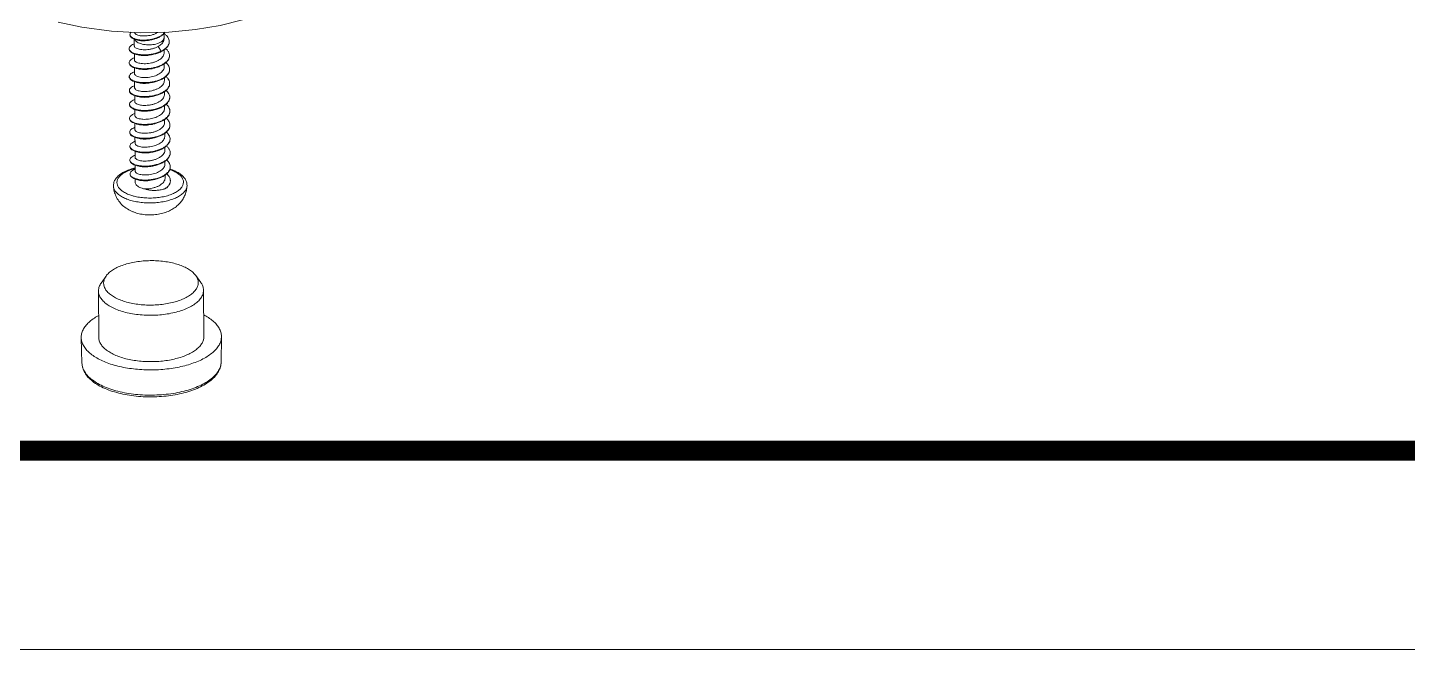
# Model space of a CAD drawing. Header units: millimetres. Extents: x 2741 to 3169, y 1046 to 1343.
# Drawn here: x 2981.5 to 3032.6, y 1045.6 to 1068.6 of the extents above; entities that cross this region are included whole.
import ezdxf

# ---------------------------------------------------------------- set-up
doc = ezdxf.new("R2010")
doc.units = ezdxf.units.MM
doc.layers.add('from', color=7, linetype='Continuous', lineweight=13)

# ---------------------------------------------------------------- blocks, each defined once
blk = doc.blocks.new('*u57')
at = {"color": 7, "linetype": 'Continuous'}
for p, q in [((-2.49, 19.885), (-2.493, 20.279)), ((-1.133, 19.853), (-0.953, 19.589)), ((-0.793, 20.293), (-0.794, 20.357)), ((-2.484, 19.091), (-2.487, 19.438)), ((-0.953, 19.589), (-0.952, 19.562)), ((-0.787, 19.5), (-0.788, 19.658)), ((-2.479, 18.296), (-2.481, 18.644)), ((-0.782, 18.706), (-0.783, 18.867)), ((-2.473, 17.502), (-2.475, 17.848)), ((-0.776, 17.911), (-0.777, 18.074)), ((-2.467, 16.708), (-2.47, 17.053)), ((-0.77, 17.117), (-0.771, 17.278)), ((-2.461, 15.913), (-2.464, 16.261)), ((-1.351, 16.264), (-1.347, 16.265)), ((-0.764, 16.323), (-0.765, 16.481)), ((-2.456, 15.119), (-2.458, 15.466)), ((-0.759, 15.528), (-0.76, 15.689)), ((-2.45, 14.324), (-2.452, 14.671)), ((-0.753, 14.734), (-0.754, 14.896)), ((-2.444, 13.53), (-2.447, 13.876)), ((-0.747, 13.94), (-0.748, 14.1)), ((-2.438, 12.736), (-2.441, 13.083)), ((-0.741, 13.145), (-0.743, 13.305)), ((-2.434, 12.091), (-2.435, 12.287)), ((-0.736, 12.351), (-0.737, 12.513)), ((-2.218, 10.308), (-2.138, 10.291)), ((-1.879, 10.253), (-1.863, 10.251)), ((-4.104, 6.747), (-4.385, 6.348)), ((1.013, 6.784), (1.3, 6.389)), ((-4.539, 5.897), (-4.52, 3.249)), ((1.461, 5.94), (1.48, 3.292)), ((-5.52, 3.224), (-5.48, 1.771)), ((2.48, 3.282), (2.462, 1.829))]:
    blk.add_line(p, q, dxfattribs=at)
blk.add_lwpolyline([(-6.834, 21.248), (-5.482, 20.961), (-3.786, 20.729), (-2.134, 20.642), (-0.527, 20.679), (0.995, 20.825), (2.404, 21.062), (3.683, 21.371), (4.825, 21.736), (5.84, 22.143), (6.742, 22.587), (7.554, 23.072), (8.285, 23.602), (8.879, 24.111), (9.167, 24.379)], dxfattribs=at)
for centre, radius, start, end in [((-3.318, 20.338), 2.525, 0.41658, 5.57689), ((-2.035, 21.646), 1.422, 257.30121, 260.32571), ((-2.009, 21.788), 1.566, 260.28285, 260.72161), ((-1.939, 22.298), 2.076, 282.23852, 283.88574), ((-0.888, 20.138), 0.393, 356.51743, 0.35508), ((-1.905, 21.741), 2.36, 280.53075, 283.00207), ((-1.896, 21.701), 2.318, 283.00898, 283.16526), ((-1.641, 20.98), 1.552, 295.95669, 296.32585), ((-1.627, 20.926), 1.521, 296.3252, 296.82305), ((-0.875, 19.346), 0.389, 352.78413, 0.48334), ((-1.981, 20.264), 1.675, 257.95208, 261.98772), ((-1.897, 20.94), 2.353, 280.50647, 282.98956), ((-0.857, 18.552), 0.377, 356.53333, 0.50395), ((-2.002, 19.34), 1.543, 257.37357, 257.87344), ((-1.975, 19.473), 1.678, 257.92553, 261.94644), ((-1.906, 20.219), 2.427, 280.32174, 280.50079), ((-1.893, 20.152), 2.359, 280.48998, 282.96632), ((-0.861, 17.758), 0.386, 356.47189, 0.33955), ((-1.969, 18.68), 1.68, 258.01874, 261.91862), ((-1.89, 19.37), 2.372, 280.55192, 282.94477), ((-0.865, 16.964), 0.396, 356.53731, 0.34703), ((-1.882, 18.564), 2.36, 280.5318, 283.00283), ((-0.853, 16.169), 0.389, 352.56812, 0.47876), ((-1.958, 17.086), 1.675, 257.95414, 261.98889), ((-1.874, 17.762), 2.353, 280.50747, 282.99043), ((-0.835, 15.374), 0.377, 356.53725, 0.50846), ((-1.98, 16.159), 1.539, 257.29467, 257.87353), ((-1.952, 16.295), 1.678, 257.92585, 261.94867), ((-1.87, 16.973), 2.358, 280.4904, 282.96745), ((-0.838, 14.581), 0.387, 356.47089, 0.33701), ((-1.945, 15.509), 1.687, 258.02221, 261.90688), ((-1.866, 16.19), 2.37, 280.54938, 282.94473), ((-0.842, 13.786), 0.395, 356.58399, 0.40682), ((-2.602, 13.375), 0.141, 179.85024, 190.12589), ((-1.941, 14.703), 1.675, 257.96576, 261.9107), ((-1.857, 15.38), 2.354, 280.51576, 282.99638), ((-1.843, 15.319), 2.291, 283.00321, 284.01586), ((-0.817, 12.991), 0.377, 356.53094, 0.50045), ((-3.227, 11.899), 0.455, 183.19353, 188.08608), ((-1.958, 13.796), 1.56, 257.7419, 257.87454), ((-1.934, 13.915), 1.681, 257.9252, 261.93632), ((-1.853, 14.592), 2.36, 280.50523, 282.96311), ((-1.177, 12.427), 0.817, 314.00838, 314.62455), ((-0.827, 12.198), 0.393, 356.4973, 0.32224), ((-1.79, 14.115), 2.894, 253.1794, 256.94051), ((-1.64, 13.151), 1.451, 256.91032, 259.47849), ((-1.675, 12.65), 2.404, 249.80942, 256.9601)]:
    blk.add_arc(centre, radius, start, end, dxfattribs=at)
for points, start_tangent, end_tangent in [([(-2.667, 20.673), (-2.707, 20.628), (-2.737, 20.551), (-2.738, 20.535)], (-0.737039, -0.675851), (0.01719, -0.999852)), ([(-2.738, 20.535), (-2.723, 20.473)], (0.01719, -0.999852), (0.415552, -0.909569)), ([(-2.738, 20.508), (-2.723, 20.447), (-2.667, 20.374), (-2.569, 20.309), (-2.436, 20.256), (-2.353, 20.234)], (0.01719, -0.999852), (0.974295, -0.225274)), ([(-2.012, 20.459), (-2.156, 20.474), (-2.282, 20.504), (-2.378, 20.545), (-2.442, 20.594), (-2.472, 20.649), (-2.474, 20.659)], (-0.99865, 0.051946), (-0.071198, 0.997462)), ([(-1.15, 20.662), (-1.201, 20.631), (-1.346, 20.564), (-1.507, 20.512), (-1.677, 20.477), (-1.849, 20.459), (-2.012, 20.459)], (-0.842515, -0.538672), (-0.99865, 0.051946)), ([(-1.441, 20.282), (-1.276, 20.331), (-1.099, 20.404), (-0.946, 20.493), (-0.824, 20.594), (-0.759, 20.671)], (0.97075, 0.240091), (0.576089, 0.817387)), ([(-1.434, 20.258), (-1.276, 20.305), (-1.099, 20.378), (-0.946, 20.467), (-0.824, 20.567), (-0.74, 20.673)], (0.969896, 0.243519), (0.520118, 0.854095)), ([(-0.495, 20.14), (-0.499, 20.19), (-0.54, 20.321), (-0.625, 20.446), (-0.751, 20.56), (-0.802, 20.596)], (-0.00625, 0.99998), (-0.835227, 0.549906)), ([(-2.492, 20.002), (-2.586, 19.963), (-2.697, 19.892), (-2.766, 19.814), (-2.789, 19.731), (-2.789, 19.73)], (-0.940478, -0.339856), (0.008192, -0.999966)), ([(-2.789, 19.73), (-2.787, 19.705)], (0.008192, -0.999966), (0.18141, -0.983408)), ([(-2.789, 19.704), (-2.766, 19.622), (-2.697, 19.544), (-2.586, 19.475), (-2.437, 19.419), (-2.342, 19.395)], (0.008192, -0.999966), (0.977065, -0.212942)), ([(-2.787, 19.705), (-2.766, 19.649), (-2.697, 19.571), (-2.586, 19.502), (-2.437, 19.445), (-2.336, 19.42)], (0.18141, -0.983408), (0.977901, -0.209068)), ([(-2.723, 20.473), (-2.667, 20.401), (-2.57, 20.336), (-2.437, 20.283), (-2.347, 20.259)], (0.415552, -0.909569), (0.975371, -0.220569)), ([(-1.133, 19.853), (-1.288, 19.782), (-1.459, 19.728), (-1.638, 19.69), (-1.817, 19.671), (-1.989, 19.67), (-2.144, 19.684), (-2.277, 19.714), (-2.382, 19.756), (-2.453, 19.806), (-2.487, 19.862), (-2.49, 19.885)], (-0.878622, -0.477518), (0.002657, 0.999996)), ([(-0.794, 20.357), (-0.8, 20.305), (-0.843, 20.221), (-0.922, 20.143), (-1.036, 20.075), (-1.177, 20.019), (-1.34, 19.979), (-1.518, 19.956), (-1.701, 19.951), (-1.881, 19.965), (-2.051, 19.997), (-2.201, 20.046), (-2.326, 20.108), (-2.419, 20.182), (-2.475, 20.264), (-2.479, 20.272)], (0.004941, -0.999988), (-0.368094, 0.929789)), ([(-2.353, 20.234), (-2.273, 20.218), (-2.087, 20.197), (-1.886, 20.194), (-1.678, 20.211), (-1.472, 20.249), (-1.434, 20.258)], (0.974295, -0.225274), (0.969896, 0.243519)), ([(-2.265, 20.213), (-2.193, 20.197), (-2.04, 20.181), (-1.869, 20.182), (-1.688, 20.201), (-1.506, 20.239), (-1.495, 20.242)], (0.969576, -0.244791), (0.964833, 0.262864)), ([(-2.262, 20.242), (-2.087, 20.223), (-1.886, 20.221), (-1.678, 20.238), (-1.499, 20.269)], (0.986915, -0.16124), (0.97726, 0.212044)), ([(-0.793, 20.293), (-0.793, 20.28), (-0.81, 20.186), (-0.854, 20.094), (-0.925, 20.007), (-1.019, 19.925), (-1.133, 19.853)], (0.00801, -0.999968), (-0.878622, -0.477518)), ([(-0.953, 19.589), (-0.783, 19.688), (-0.649, 19.802), (-0.554, 19.926), (-0.503, 20.057), (-0.496, 20.114)], (0.896284, 0.443481), (0.0607, 0.998156)), ([(-0.941, 19.568), (-0.783, 19.662), (-0.648, 19.775), (-0.554, 19.899), (-0.503, 20.03), (-0.495, 20.114)], (0.892397, 0.451252), (-0.00625, 0.99998)), ([(-0.486, 19.349), (-0.495, 19.431), (-0.548, 19.562), (-0.644, 19.686), (-0.697, 19.735)], (-0.008113, 0.999967), (-0.76164, 0.648)), ([(-2.486, 19.208), (-2.612, 19.152), (-2.713, 19.079), (-2.77, 18.999), (-2.783, 18.936)], (-0.940733, -0.339149), (-0.002047, -0.999998)), ([(-2.783, 18.936), (-2.782, 18.916), (-2.781, 18.91)], (-0.002047, -0.999998), (0.172233, -0.985056)), ([(-2.783, 18.909), (-2.782, 18.89), (-2.747, 18.808), (-2.668, 18.732), (-2.547, 18.666), (-2.389, 18.613), (-2.336, 18.6)], (-0.002047, -0.999998), (0.977026, -0.213121)), ([(-2.781, 18.91), (-2.747, 18.834), (-2.668, 18.758), (-2.547, 18.692), (-2.389, 18.639), (-2.331, 18.626)], (0.172233, -0.985056), (0.977738, -0.209829)), ([(-2.02, 18.877), (-2.168, 18.895), (-2.292, 18.926), (-2.39, 18.969), (-2.454, 19.019), (-2.483, 19.075), (-2.484, 19.091)], (-0.997819, 0.066006), (0.008196, 0.999966)), ([(-2.342, 19.395), (-2.255, 19.378), (-2.049, 19.357), (-1.826, 19.355), (-1.596, 19.375), (-1.369, 19.416)], (0.977065, -0.212942), (0.97389, 0.227022)), ([(-2.336, 19.42), (-2.255, 19.405), (-2.223, 19.4)], (0.977901, -0.209068), (0.989835, -0.142222)), ([(-2.227, 19.369), (-2.173, 19.357), (-2.023, 19.339)], (0.972663, -0.232222), (0.997819, -0.066006)), ([(-2.223, 19.4), (-2.049, 19.383), (-1.826, 19.381), (-1.596, 19.401), (-1.473, 19.421)], (0.989835, -0.142222), (0.983135, 0.182881)), ([(-2.023, 19.339), (-1.878, 19.336), (-1.724, 19.346), (-1.565, 19.371), (-1.468, 19.392)], (0.997819, -0.066006), (0.969111, 0.246623)), ([(-0.787, 19.5), (-0.797, 19.418), (-0.843, 19.31), (-0.921, 19.21), (-1.034, 19.116), (-1.174, 19.035), (-1.333, 18.969), (-1.502, 18.921), (-1.678, 18.889), (-1.855, 18.875), (-2.02, 18.877)], (0.005994, -0.999982), (-0.997819, 0.066006)), ([(-1.369, 19.416), (-1.15, 19.48), (-0.952, 19.562)], (0.97389, 0.227022), (0.896284, 0.443481)), ([(-1.369, 18.647), (-1.307, 18.663), (-1.093, 18.73), (-0.902, 18.817), (-0.74, 18.921), (-0.614, 19.038), (-0.529, 19.165), (-0.489, 19.297)], (0.974376, 0.224925), (0.125989, 0.992032)), ([(-1.368, 19.443), (-1.15, 19.506), (-0.962, 19.584)], (0.973717, 0.227761), (0.899123, 0.437697)), ([(-1.363, 18.622), (-1.307, 18.636), (-1.093, 18.704), (-0.902, 18.791), (-0.74, 18.894), (-0.614, 19.012), (-0.529, 19.138), (-0.489, 19.271), (-0.486, 19.323)], (0.97387, 0.227107), (-0.008113, 0.999967)), ([(-0.481, 18.555), (-0.498, 18.67), (-0.562, 18.799), (-0.668, 18.92), (-0.691, 18.94)], (-0.008584, 0.999963), (-0.761142, 0.648585)), ([(-2.48, 18.414), (-2.504, 18.405), (-2.635, 18.34), (-2.725, 18.265), (-2.772, 18.184), (-2.777, 18.141)], (-0.940363, -0.340172), (0.006287, -0.99998)), ([(-2.777, 18.141), (-2.772, 18.101)], (0.006287, -0.99998), (0.259193, -0.965826)), ([(-2.777, 18.115), (-2.772, 18.075), (-2.726, 17.994), (-2.636, 17.92), (-2.505, 17.857), (-2.339, 17.808), (-2.33, 17.806)], (0.006287, -0.99998), (0.977083, -0.212858)), ([(-2.478, 18.296), (-2.478, 18.284), (-2.451, 18.229), (-2.389, 18.178), (-2.292, 18.134), (-2.164, 18.101), (-2.014, 18.083)], (-0.008635, -0.999963), (0.997819, -0.066006)), ([(-2.336, 18.6), (-2.2, 18.577), (-1.989, 18.56), (-1.764, 18.564), (-1.533, 18.589), (-1.363, 18.622)], (0.977026, -0.213121), (0.97387, 0.227107)), ([(-2.221, 18.574), (-2.165, 18.563), (-2.018, 18.545)], (0.972635, -0.232337), (0.997819, -0.066006)), ([(-2.215, 18.605), (-2.2, 18.603), (-1.989, 18.586), (-1.764, 18.59), (-1.533, 18.615), (-1.468, 18.627)], (0.990082, -0.14049), (0.983206, 0.182498)), ([(-2.018, 18.545), (-1.852, 18.543), (-1.676, 18.557), (-1.5, 18.589), (-1.462, 18.598)], (0.997819, -0.066006), (0.969138, 0.24652)), ([(-0.782, 18.706), (-0.784, 18.664), (-0.813, 18.561), (-0.873, 18.463), (-0.963, 18.372), (-1.078, 18.29), (-1.214, 18.219), (-1.366, 18.162), (-1.529, 18.12), (-1.695, 18.092), (-1.859, 18.08), (-2.014, 18.083)], (0.007762, -0.99997), (-0.997819, 0.066006)), ([(-1.364, 17.853), (-1.247, 17.883), (-1.038, 17.956), (-0.853, 18.047), (-0.7, 18.154), (-0.583, 18.274), (-0.51, 18.403), (-0.481, 18.529)], (0.974459, 0.224565), (0.060459, 0.998171)), ([(-1.358, 17.828), (-1.246, 17.857), (-1.038, 17.929), (-0.853, 18.021), (-0.699, 18.128), (-0.583, 18.248), (-0.509, 18.376), (-0.481, 18.51), (-0.48, 18.529)], (0.973884, 0.227047), (-0.008584, 0.999963)), ([(-0.475, 17.761), (-0.475, 17.775), (-0.504, 17.908), (-0.578, 18.036), (-0.683, 18.145)], (-0.006099, 0.999981), (-0.759837, 0.650114)), ([(-2.772, 18.101), (-2.726, 18.021), (-2.636, 17.947), (-2.505, 17.883), (-2.339, 17.835)], (0.259193, -0.965826), (0.975813, -0.218605)), ([(-2.735, 17.451), (-2.77, 17.369), (-2.772, 17.347)], (-0.585356, -0.810777), (0.015752, -0.999876)), ([(-2.772, 17.347), (-2.759, 17.287)], (0.015752, -0.999876), (0.378608, -0.925557)), ([(-2.475, 17.619), (-2.534, 17.596), (-2.655, 17.528), (-2.735, 17.451)], (-0.940233, -0.340533), (-0.585356, -0.810777)), ([(-2.473, 17.502), (-2.465, 17.466), (-2.427, 17.415), (-2.36, 17.37), (-2.265, 17.332), (-2.146, 17.305), (-2.009, 17.288)], (0.017516, -0.999847), (0.997819, -0.066006)), ([(-2.33, 17.806), (-2.144, 17.776), (-1.929, 17.764), (-1.701, 17.773), (-1.471, 17.804), (-1.358, 17.828)], (0.977083, -0.212858), (0.973884, 0.227047)), ([(-2.215, 17.78), (-2.162, 17.769), (-2.012, 17.751)], (0.972663, -0.232219), (0.997819, -0.066006)), ([(-2.21, 17.811), (-2.144, 17.803), (-1.929, 17.791), (-1.701, 17.8), (-1.471, 17.831)], (0.990008, -0.141008), (0.983817, 0.179177)), ([(-2.012, 17.751), (-1.847, 17.748), (-1.67, 17.763), (-1.491, 17.795), (-1.457, 17.804)], (0.997819, -0.066006), (0.969139, 0.246515)), ([(-0.776, 17.911), (-0.786, 17.827), (-0.832, 17.719), (-0.912, 17.619), (-1.024, 17.526), (-1.165, 17.445), (-1.324, 17.38), (-1.493, 17.332), (-1.668, 17.3), (-1.844, 17.286), (-2.009, 17.288)], (0.005993, -0.999982), (-0.997819, 0.066006)), ([(-1.358, 17.058), (-1.188, 17.105), (-0.984, 17.182), (-0.806, 17.278), (-0.661, 17.389), (-0.555, 17.511), (-0.492, 17.641), (-0.475, 17.735)], (0.974543, 0.2242), (0.061372, 0.998115)), ([(-1.352, 17.033), (-1.187, 17.078), (-0.984, 17.156), (-0.806, 17.251), (-0.661, 17.362), (-0.555, 17.485), (-0.492, 17.615), (-0.475, 17.734)], (0.973902, 0.22697), (-0.006099, 0.999981)), ([(-0.469, 16.966), (-0.472, 17.014), (-0.513, 17.146), (-0.598, 17.272), (-0.678, 17.35)], (-0.00612, 0.999981), (-0.760129, 0.649772)), ([(-2.771, 17.32), (-2.759, 17.26), (-2.702, 17.181), (-2.601, 17.109), (-2.461, 17.049), (-2.324, 17.012)], (0.015752, -0.999876), (0.977139, -0.212602)), ([(-2.469, 16.825), (-2.562, 16.786), (-2.673, 16.716), (-2.742, 16.637), (-2.766, 16.554), (-2.766, 16.553)], (-0.940463, -0.339896), (0.009005, -0.999959)), ([(-2.766, 16.553), (-2.764, 16.527)], (0.009005, -0.999959), (0.181553, -0.983381)), ([(-2.759, 17.287), (-2.702, 17.207), (-2.601, 17.136), (-2.461, 17.076), (-2.318, 17.037)], (0.378608, -0.925557), (0.978088, -0.208191)), ([(-2.003, 16.494), (-2.143, 16.511), (-2.263, 16.539), (-2.359, 16.578), (-2.425, 16.625), (-2.461, 16.676), (-2.467, 16.708)], (-0.997819, 0.066006), (-0.013631, 0.999907)), ([(-2.324, 17.012), (-2.287, 17.004), (-2.087, 16.977), (-1.867, 16.97), (-1.638, 16.985), (-1.408, 17.021), (-1.352, 17.033)], (0.977139, -0.212602), (0.973902, 0.22697)), ([(-2.209, 16.986), (-2.144, 16.972), (-2.006, 16.956)], (0.972552, -0.232686), (0.997819, -0.066006)), ([(-2.205, 17.017), (-2.087, 17.004), (-1.868, 16.997), (-1.638, 17.011), (-1.455, 17.038)], (0.989909, -0.141706), (0.983069, 0.183238)), ([(-2.006, 16.956), (-1.841, 16.954), (-1.666, 16.968), (-1.49, 17), (-1.451, 17.009)], (0.997819, -0.066006), (0.969138, 0.24652)), ([(-0.77, 17.117), (-0.78, 17.034), (-0.826, 16.926), (-0.905, 16.825), (-1.017, 16.733), (-1.154, 16.653), (-1.311, 16.588), (-1.481, 16.539), (-1.661, 16.506), (-1.838, 16.492), (-2.003, 16.494)], (0.005945, -0.999982), (-0.997819, 0.066006)), ([(-1.347, 16.265), (-1.13, 16.328), (-0.932, 16.41), (-0.761, 16.51), (-0.626, 16.624), (-0.53, 16.748), (-0.478, 16.88), (-0.47, 16.94)], (0.973967, 0.226688), (0.060344, 0.998178)), ([(-1.346, 16.239), (-1.129, 16.301), (-0.931, 16.384), (-0.761, 16.483), (-0.625, 16.597), (-0.53, 16.722), (-0.478, 16.853), (-0.469, 16.94)], (0.973889, 0.227024), (-0.00612, 0.999981)), ([(-0.463, 16.172), (-0.472, 16.252), (-0.524, 16.383), (-0.619, 16.507), (-0.674, 16.557)], (-0.008034, 0.999968), (-0.761447, 0.648227)), ([(-2.766, 16.526), (-2.743, 16.446), (-2.675, 16.368), (-2.564, 16.299), (-2.415, 16.242), (-2.319, 16.217)], (0.009005, -0.999959), (0.977068, -0.212927)), ([(-2.764, 16.527), (-2.743, 16.472), (-2.675, 16.394), (-2.565, 16.325), (-2.416, 16.269), (-2.313, 16.243)], (0.181553, -0.983381), (0.97791, -0.209028)), ([(-2.463, 16.031), (-2.587, 15.975), (-2.689, 15.903), (-2.747, 15.823), (-2.76, 15.758)], (-0.940727, -0.339164), (-0.002049, -0.999998)), ([(-2.76, 15.758), (-2.759, 15.74), (-2.758, 15.733)], (-0.002049, -0.999998), (0.172721, -0.984971)), ([(-1.997, 15.7), (-2.145, 15.718), (-2.27, 15.749), (-2.366, 15.791), (-2.43, 15.841), (-2.46, 15.897), (-2.461, 15.913)], (-0.997819, 0.066006), (0.008071, 0.999967)), ([(-2.319, 16.217), (-2.234, 16.201), (-2.028, 16.179), (-1.806, 16.177), (-1.575, 16.197), (-1.346, 16.239)], (0.977068, -0.212927), (0.973889, 0.227024)), ([(-2.313, 16.243), (-2.234, 16.228), (-2.2, 16.223)], (0.97791, -0.209028), (0.989837, -0.142209)), ([(-2.204, 16.191), (-2.15, 16.18), (-2, 16.162)], (0.972663, -0.232219), (0.997819, -0.066006)), ([(-2.2, 16.223), (-2.028, 16.206), (-1.806, 16.204), (-1.576, 16.224), (-1.45, 16.244)], (0.989837, -0.142209), (0.983132, 0.182898)), ([(-2, 16.162), (-1.836, 16.159), (-1.659, 16.174), (-1.479, 16.207), (-1.445, 16.215)], (0.997819, -0.066006), (0.969139, 0.246515)), ([(-1.997, 15.7), (-1.842, 15.697), (-1.678, 15.709), (-1.512, 15.737), (-1.349, 15.779), (-1.197, 15.836), (-1.06, 15.907), (-0.945, 15.989), (-0.856, 16.08), (-0.796, 16.178), (-0.767, 16.28), (-0.764, 16.323)], (0.997819, -0.066006), (-0.007762, 0.99997)), ([(-1.346, 15.47), (-1.286, 15.484), (-1.073, 15.552), (-0.881, 15.639), (-0.719, 15.742), (-0.592, 15.859), (-0.507, 15.986), (-0.467, 16.118)], (0.974373, 0.224939), (0.129733, 0.991549)), ([(-1.34, 15.445), (-1.286, 15.458), (-1.072, 15.526), (-0.881, 15.612), (-0.718, 15.716), (-0.592, 15.833), (-0.507, 15.959), (-0.466, 16.092), (-0.463, 16.145)], (0.97387, 0.227107), (-0.008034, 0.999968)), ([(-0.458, 15.378), (-0.475, 15.491), (-0.538, 15.62), (-0.644, 15.741), (-0.668, 15.763)], (-0.008633, 0.999963), (-0.761183, 0.648538)), ([(-2.76, 15.732), (-2.759, 15.713), (-2.725, 15.631), (-2.646, 15.555), (-2.525, 15.489), (-2.368, 15.436), (-2.313, 15.423)], (-0.002049, -0.999998), (0.977026, -0.213121)), ([(-2.758, 15.733), (-2.725, 15.658), (-2.646, 15.582), (-2.525, 15.515), (-2.368, 15.463), (-2.308, 15.448)], (0.172721, -0.984971), (0.977744, -0.209804)), ([(-2.457, 15.236), (-2.479, 15.228), (-2.61, 15.164), (-2.702, 15.089), (-2.748, 15.008), (-2.754, 14.964)], (-0.940384, -0.340114), (0.00571, -0.999984)), ([(-2.754, 14.964), (-2.749, 14.925)], (0.00571, -0.999984), (0.253635, -0.9673)), ([(-1.991, 14.905), (-2.132, 14.922), (-2.252, 14.951), (-2.347, 14.989), (-2.414, 15.036), (-2.45, 15.087), (-2.455, 15.119)], (-0.997819, 0.066006), (-0.013631, 0.999907)), ([(-2.313, 15.423), (-2.18, 15.4), (-1.969, 15.382), (-1.743, 15.386), (-1.513, 15.411), (-1.34, 15.445)], (0.977026, -0.213121), (0.97387, 0.227107)), ([(-2.198, 15.397), (-2.142, 15.385), (-1.995, 15.367)], (0.972637, -0.232332), (0.997819, -0.066006)), ([(-2.192, 15.428), (-2.18, 15.426), (-1.969, 15.409), (-1.743, 15.412), (-1.513, 15.438), (-1.445, 15.449)], (0.990084, -0.14048), (0.983203, 0.182514)), ([(-1.995, 15.367), (-1.83, 15.365), (-1.654, 15.38), (-1.479, 15.411), (-1.439, 15.421)], (0.997819, -0.066006), (0.969138, 0.24652)), ([(-0.759, 15.528), (-0.768, 15.447), (-0.813, 15.339), (-0.892, 15.238), (-1.003, 15.146), (-1.141, 15.065), (-1.297, 15), (-1.467, 14.951), (-1.647, 14.918), (-1.826, 14.903), (-1.991, 14.905)], (0.005871, -0.999983), (-0.997819, 0.066006)), ([(-1.34, 14.675), (-1.226, 14.705), (-1.017, 14.777), (-0.832, 14.869), (-0.678, 14.976), (-0.562, 15.095), (-0.487, 15.224), (-0.458, 15.351)], (0.974455, 0.224583), (0.060407, 0.998174)), ([(-1.335, 14.65), (-1.226, 14.678), (-1.017, 14.751), (-0.832, 14.842), (-0.678, 14.949), (-0.561, 15.069), (-0.487, 15.197), (-0.458, 15.331), (-0.457, 15.351)], (0.973883, 0.227051), (-0.008633, 0.999963)), ([(-0.554, 14.857), (-0.66, 14.967)], (-0.610134, 0.792298), (-0.759738, 0.65023)), ([(-2.754, 14.937), (-2.749, 14.898), (-2.704, 14.818), (-2.614, 14.743), (-2.484, 14.68), (-2.318, 14.631), (-2.307, 14.629)], (0.00571, -0.999984), (0.977078, -0.212881)), ([(-2.749, 14.925), (-2.704, 14.844), (-2.614, 14.77), (-2.484, 14.707), (-2.318, 14.658)], (0.253635, -0.9673), (0.975511, -0.219953)), ([(-2.452, 14.442), (-2.522, 14.414), (-2.64, 14.345), (-2.716, 14.268), (-2.748, 14.187), (-2.749, 14.169)], (-0.940277, -0.340409), (0.016301, -0.999867)), ([(-2.45, 14.324), (-2.444, 14.293), (-2.408, 14.241), (-2.341, 14.195), (-2.246, 14.156), (-2.126, 14.127), (-1.986, 14.111)], (0.013631, -0.999907), (0.997819, -0.066006)), ([(-2.307, 14.629), (-2.123, 14.599), (-1.908, 14.587), (-1.681, 14.596), (-1.45, 14.626), (-1.335, 14.65)], (0.977078, -0.212881), (0.973883, 0.227051)), ([(-2.192, 14.602), (-2.139, 14.591), (-1.989, 14.573)], (0.972664, -0.232219), (0.997819, -0.066006)), ([(-2.187, 14.634), (-2.124, 14.626), (-1.908, 14.613), (-1.681, 14.622), (-1.45, 14.653), (-1.44, 14.655)], (0.990013, -0.140977), (0.983251, 0.182256)), ([(-1.989, 14.573), (-1.823, 14.571), (-1.645, 14.586), (-1.465, 14.619), (-1.434, 14.626)], (0.997819, -0.066006), (0.969139, 0.246515)), ([(-0.753, 14.734), (-0.762, 14.656), (-0.799, 14.559), (-0.866, 14.466), (-0.959, 14.379), (-1.075, 14.303), (-1.21, 14.237), (-1.36, 14.184), (-1.517, 14.144), (-1.678, 14.119), (-1.836, 14.108), (-1.986, 14.111)], (0.006217, -0.999981), (-0.997819, 0.066006)), ([(-1.336, 13.881), (-1.16, 13.929), (-0.957, 14.007), (-0.781, 14.102), (-0.637, 14.212), (-0.532, 14.334), (-0.469, 14.464), (-0.452, 14.557)], (0.97455, 0.224172), (0.06139, 0.998114)), ([(-1.329, 13.856), (-1.159, 13.903), (-0.957, 13.98), (-0.78, 14.076), (-0.637, 14.186), (-0.532, 14.308), (-0.469, 14.438), (-0.452, 14.557)], (0.973902, 0.226967), (-0.006049, 0.999982)), ([(-0.452, 14.583), (-0.452, 14.597), (-0.481, 14.729), (-0.554, 14.857)], (-0.006054, 0.999982), (-0.610134, 0.792298)), ([(-2.749, 14.169), (-2.746, 14.144)], (0.016301, -0.999867), (0.178892, -0.983869)), ([(-2.749, 14.143), (-2.733, 14.077), (-2.674, 13.998), (-2.571, 13.928), (-2.43, 13.869), (-2.301, 13.834)], (0.016212, -0.999869), (0.977125, -0.212664)), ([(-2.746, 14.144), (-2.734, 14.104), (-2.674, 14.025), (-2.572, 13.955), (-2.431, 13.896), (-2.295, 13.859)], (0.178892, -0.983869), (0.978059, -0.20833)), ([(-2.446, 13.648), (-2.565, 13.595), (-2.668, 13.523), (-2.728, 13.443), (-2.743, 13.375)], (-0.940706, -0.339223), (-0.001388, -0.999999)), ([(-1.98, 13.317), (-2.13, 13.335), (-2.258, 13.368), (-2.355, 13.412), (-2.417, 13.463), (-2.443, 13.518), (-2.444, 13.53)], (-0.997819, 0.066006), (0.008318, 0.999965)), ([(-2.301, 13.834), (-2.255, 13.825), (-2.054, 13.799), (-1.835, 13.793), (-1.607, 13.808), (-1.378, 13.845), (-1.329, 13.856)], (0.977125, -0.212664), (0.973902, 0.226967)), ([(-2.186, 13.808), (-2.131, 13.797), (-1.983, 13.779)], (0.972637, -0.232332), (0.997819, -0.066006)), ([(-2.182, 13.839), (-2.056, 13.826), (-1.837, 13.819), (-1.608, 13.834), (-1.433, 13.861)], (0.989894, -0.141812), (0.983075, 0.183204)), ([(-1.983, 13.779), (-1.822, 13.776), (-1.65, 13.79), (-1.478, 13.82), (-1.428, 13.832)], (0.997819, -0.066006), (0.969134, 0.246535)), ([(-0.747, 13.94), (-0.757, 13.858), (-0.802, 13.751), (-0.88, 13.65), (-0.992, 13.557), (-1.129, 13.477), (-1.285, 13.412), (-1.456, 13.362), (-1.636, 13.329), (-1.814, 13.314), (-1.98, 13.317)], (0.005865, -0.999983), (-0.997819, 0.066006)), ([(-1.323, 13.061), (-1.284, 13.071), (-1.071, 13.137), (-0.878, 13.222), (-0.714, 13.323), (-0.585, 13.439), (-0.496, 13.564), (-0.451, 13.696), (-0.446, 13.762)], (0.973871, 0.227102), (-0.007224, 0.999974)), ([(-1.289, 13.096), (-1.075, 13.162), (-0.881, 13.246), (-0.716, 13.348), (-0.587, 13.463), (-0.497, 13.588), (-0.452, 13.72), (-0.447, 13.763)], (0.970223, 0.242213), (0.059598, 0.998222)), ([(-0.446, 13.789), (-0.452, 13.853), (-0.498, 13.984), (-0.588, 14.109), (-0.655, 14.173)], (-0.007096, 0.999975), (-0.760176, 0.649717)), ([(-2.44, 12.918), (-2.723, 12.839), (-3.011, 12.726), (-3.258, 12.584), (-3.455, 12.42), (-3.591, 12.241), (-3.665, 12.057), (-3.682, 11.874)], (-0.974961, -0.222377), (0.058007, -0.998316)), ([(-2.44, 12.889), (-2.717, 12.807), (-2.978, 12.696), (-3.192, 12.564), (-3.35, 12.416), (-3.449, 12.257), (-3.484, 12.093), (-3.454, 11.929), (-3.361, 11.77), (-3.207, 11.623), (-2.998, 11.492), (-2.74, 11.382), (-2.627, 11.344)], (-0.971784, -0.235872), (0.956964, -0.290206)), ([(-2.743, 13.349), (-2.742, 13.332), (-2.709, 13.251), (-2.632, 13.175), (-2.514, 13.108), (-2.359, 13.055), (-2.296, 13.04)], (-0.001722, -0.999999), (0.977028, -0.213109)), ([(-2.741, 13.35), (-2.711, 13.279), (-2.635, 13.203), (-2.517, 13.136), (-2.362, 13.083), (-2.29, 13.065)], (0.175093, -0.984552), (0.977783, -0.209619)), ([(-2.44, 12.853), (-2.476, 12.839), (-2.603, 12.774), (-2.69, 12.699), (-2.733, 12.618), (-2.737, 12.581)], (-0.940263, -0.34045), (0.00995, -0.99995)), ([(-0.466, 12.825), (-0.427, 12.812), (-0.17, 12.701), (0.039, 12.57), (0.193, 12.423), (0.287, 12.265), (0.316, 12.101), (0.281, 11.936), (0.183, 11.778), (0.024, 11.63), (-0.189, 11.498), (-0.45, 11.386), (-0.75, 11.299), (-1.078, 11.239), (-1.423, 11.208), (-1.773, 11.207), (-2.118, 11.237), (-2.444, 11.295)], (0.947809, -0.318838), (-0.973942, 0.226795)), ([(-2.438, 12.736), (-2.432, 12.704), (-2.397, 12.653), (-2.33, 12.606), (-2.235, 12.567), (-2.114, 12.539), (-1.974, 12.522)], (0.013631, -0.999907), (0.997819, -0.066006)), ([(-2.296, 13.04), (-2.173, 13.018), (-1.964, 13), (-1.74, 13.002), (-1.511, 13.026), (-1.323, 13.061)], (0.977028, -0.213109), (0.973871, 0.227102)), ([(-2.181, 13.014), (-2.127, 13.003), (-1.977, 12.984)], (0.972664, -0.232219), (0.997819, -0.066006)), ([(-2.177, 13.045), (-1.968, 13.026), (-1.745, 13.028), (-1.515, 13.051), (-1.428, 13.066)], (0.989889, -0.141844), (0.983179, 0.182644)), ([(-1.977, 12.984), (-1.812, 12.982), (-1.633, 12.997), (-1.453, 13.03), (-1.422, 13.037)], (0.997819, -0.066006), (0.969139, 0.246515)), ([(-0.741, 13.145), (-0.744, 13.103), (-0.773, 13.001), (-0.833, 12.903), (-0.922, 12.811), (-1.037, 12.729), (-1.174, 12.659), (-1.326, 12.602), (-1.489, 12.559), (-1.655, 12.532), (-1.819, 12.519), (-1.974, 12.522)], (0.007762, -0.99997), (-0.997819, 0.066006)), ([(-1.323, 12.292), (-1.2, 12.324), (-0.992, 12.397), (-0.809, 12.489), (-0.657, 12.596), (-0.542, 12.715), (-0.469, 12.844), (-0.441, 12.968)], (0.974471, 0.224513), (0.06049, 0.998169)), ([(-1.317, 12.267), (-1.192, 12.3), (-0.986, 12.374), (-0.803, 12.466), (-0.652, 12.573), (-0.539, 12.693), (-0.467, 12.821), (-0.44, 12.954), (-0.44, 12.968)], (0.97389, 0.227022), (-0.008356, 0.999965)), ([(-0.44, 12.995), (-0.458, 13.109), (-0.521, 13.238), (-0.627, 13.359), (-0.651, 13.38)], (-0.008539, 0.999964), (-0.7613, 0.648399)), ([(0.517, 11.904), (0.5, 12.079), (0.431, 12.253), (0.304, 12.425), (0.12, 12.584), (-0.112, 12.72), (-0.38, 12.831), (-0.459, 12.857)], (0.043559, 0.999051), (-0.954635, 0.297779)), ([(-3.682, 11.874), (-3.637, 11.581), (-3.534, 11.295), (-3.374, 11.027), (-3.157, 10.785), (-2.885, 10.579), (-2.577, 10.422), (-2.505, 10.394)], (0.058007, -0.998316), (0.93811, -0.346339)), ([(-3.678, 11.835), (-3.628, 11.677), (-3.514, 11.514), (-3.342, 11.363), (-3.116, 11.229), (-2.843, 11.116), (-2.533, 11.027)], (0.140587, -0.990068), (0.973942, -0.226795)), ([(-2.737, 12.581), (-2.73, 12.535)], (0.00995, -0.99995), (0.293553, -0.955943)), ([(-2.737, 12.554), (-2.729, 12.505), (-2.678, 12.426), (-2.585, 12.353), (-2.451, 12.291), (-2.29, 12.246)], (0.011725, -0.999931), (0.977124, -0.212668)), ([(-2.73, 12.535), (-2.681, 12.455), (-2.589, 12.382), (-2.456, 12.32), (-2.289, 12.272)], (0.293553, -0.955943), (0.977201, -0.212317)), ([(0.517, 11.904), (0.502, 11.805), (0.427, 11.637), (0.29, 11.476), (0.097, 11.329), (-0.148, 11.2), (-0.436, 11.092), (-0.759, 11.009), (-1.107, 10.954), (-1.469, 10.927), (-1.835, 10.931), (-2.193, 10.964), (-2.533, 11.027)], (-0.044438, -0.999012), (-0.973942, 0.226795)), ([(-1.968, 11.738), (-2.118, 11.783), (-2.244, 11.842), (-2.341, 11.911), (-2.405, 11.989), (-2.433, 12.072), (-2.434, 12.091)], (-0.973942, 0.226795), (-0.003543, 0.999994)), ([(-2.29, 12.246), (-2.283, 12.244), (-2.087, 12.214), (-1.871, 12.204), (-1.644, 12.214), (-1.415, 12.247), (-1.317, 12.267)], (0.977124, -0.212668), (0.97389, 0.227022)), ([(-2.175, 12.219), (-2.121, 12.208), (-1.972, 12.19)], (0.972657, -0.232246), (0.997819, -0.066006)), ([(-2.17, 12.251), (-2.094, 12.241), (-1.879, 12.23), (-1.652, 12.24), (-1.423, 12.272)], (0.989989, -0.141148), (0.983203, 0.182514)), ([(-1.972, 12.19), (-1.807, 12.188), (-1.632, 12.202), (-1.458, 12.233), (-1.416, 12.243)], (0.997819, -0.066006), (0.969138, 0.246521)), ([(-0.736, 12.351), (-0.742, 12.285), (-0.78, 12.179), (-0.852, 12.079), (-0.954, 11.987), (-1.082, 11.906), (-1.231, 11.838), (-1.395, 11.786), (-1.567, 11.749), (-1.739, 11.729), (-1.905, 11.725)], (0.006475, -0.999979), (-0.999677, 0.025432)), ([(-1.863, 10.251), (-1.536, 10.238), (-1.201, 10.265), (-0.866, 10.333), (-0.552, 10.443), (-0.287, 10.581), (-0.056, 10.751), (0.138, 10.945), (0.293, 11.162), (0.407, 11.391), (0.483, 11.64), (0.517, 11.904)], (0.995487, -0.094895), (0.043559, 0.999051)), ([(-0.741, 11.733), (-0.609, 11.84)], (0.829352, 0.558726), (0.719228, 0.694774)), ([(-0.741, 11.733), (-0.689, 11.762), (-0.641, 11.793), (-0.597, 11.825)], (0.890327, 0.455321), (0.784328, 0.620346)), ([(-0.435, 12.2), (-0.436, 12.233), (-0.471, 12.365), (-0.551, 12.491), (-0.643, 12.584)], (-0.005739, 0.999984), (-0.759437, 0.650581)), ([(-0.603, 11.846), (-0.503, 11.969), (-0.447, 12.099), (-0.435, 12.174)], (0.711715, 0.702468), (0.060989, 0.998138)), ([(-0.597, 11.825), (-0.5, 11.948), (-0.445, 12.079), (-0.434, 12.174)], (0.704796, 0.70941), (-0.005806, 0.999983)), ([(-1.905, 11.725), (-1.817, 11.697), (-1.721, 11.674), (-1.621, 11.657), (-1.517, 11.645), (-1.41, 11.64), (-1.3, 11.64), (-1.186, 11.646), (-1.072, 11.658), (-0.958, 11.677), (-0.847, 11.702), (-0.741, 11.733)], (0.938571, -0.345087), (0.948545, 0.316643)), ([(-2.138, 10.291), (-2.049, 10.275), (-1.879, 10.253)], (0.980648, -0.195781), (0.995186, -0.098004)), ([(-4.104, 6.747), (-4.035, 6.834), (-3.852, 7.004), (-3.618, 7.16), (-3.337, 7.298), (-3.017, 7.415), (-2.663, 7.508), (-2.284, 7.576), (-1.889, 7.616), (-1.486, 7.629), (-1.085, 7.613), (-0.693, 7.569), (-0.321, 7.498)], (0.577151, 0.816637), (0.973942, -0.226795)), ([(-0.321, 7.498), (0.025, 7.402), (0.335, 7.282), (0.603, 7.142), (0.823, 6.985), (0.991, 6.813), (1.013, 6.784)], (0.973942, -0.226795), (0.588895, -0.808209)), ([(-4.539, 5.897), (-4.525, 6.036), (-4.449, 6.244), (-4.385, 6.348)], (-0.006326, 0.99998), (0.577135, 0.816649)), ([(-2.764, 5.221), (-3.109, 5.317), (-3.419, 5.437), (-3.688, 5.577), (-3.908, 5.735), (-4.076, 5.906), (-4.186, 6.088), (-4.238, 6.276), (-4.23, 6.466), (-4.162, 6.653), (-4.104, 6.747)], (-0.973942, 0.226795), (0.577151, 0.816637)), ([(1.013, 6.784), (1.102, 6.631), (1.154, 6.443), (1.145, 6.254), (1.077, 6.066), (0.95, 5.886), (0.767, 5.715), (0.533, 5.56), (0.253, 5.422), (-0.068, 5.305), (-0.422, 5.211), (-0.8, 5.144), (-1.195, 5.103), (-1.598, 5.09), (-2, 5.106), (-2.391, 5.15), (-2.764, 5.221)], (0.588895, -0.808209), (-0.973942, 0.226795)), ([(1.3, 6.389), (1.399, 6.22), (1.456, 6.011), (1.461, 5.94)], (0.588827, -0.808259), (0.006326, -0.99998)), ([(-2.897, 4.653), (-3.28, 4.76), (-3.625, 4.893), (-3.923, 5.049), (-4.168, 5.224), (-4.354, 5.415), (-4.477, 5.617), (-4.535, 5.825), (-4.539, 5.897)], (-0.973942, 0.226795), (-0.006326, 0.99998)), ([(1.461, 5.94), (1.447, 5.801), (1.371, 5.592), (1.23, 5.392), (1.027, 5.203), (0.767, 5.029), (0.455, 4.876), (0.099, 4.746), (-0.294, 4.642), (-0.715, 4.567), (-1.154, 4.522), (-1.601, 4.508), (-2.048, 4.526), (-2.483, 4.574), (-2.897, 4.653)], (0.006326, -0.99998), (-0.973942, 0.226795)), ([(-4.529, 4.492), (-4.55, 4.481), (-4.843, 4.298), (-5.087, 4.101), (-5.279, 3.892), (-5.416, 3.673), (-5.497, 3.449), (-5.52, 3.224)], (-0.878973, -0.476871), (0.026933, -0.999637)), ([(1.472, 4.535), (1.74, 4.378), (1.996, 4.187), (2.2, 3.982), (2.35, 3.767), (2.444, 3.545), (2.48, 3.319), (2.48, 3.282)], (0.885782, -0.464101), (-0.012991, -0.999916)), ([(-5.52, 3.224), (-5.484, 2.996), (-5.39, 2.774), (-5.24, 2.559), (-5.036, 2.354), (-4.78, 2.163), (-4.477, 1.988), (-4.131, 1.831), (-3.747, 1.696), (-3.33, 1.584)], (0.026933, -0.999637), (0.973942, -0.226795)), ([(-4.52, 3.249), (-4.52, 3.241), (-4.488, 3.05), (-4.402, 2.862), (-4.261, 2.682), (-4.07, 2.513), (-3.831, 2.358), (-3.549, 2.22), (-3.229, 2.102), (-2.877, 2.005)], (0.006987, -0.999976), (0.973942, -0.226795)), ([(2.48, 3.282), (2.457, 3.092), (2.377, 2.868), (2.239, 2.649), (2.047, 2.44), (1.803, 2.243), (1.51, 2.06), (1.173, 1.896), (0.797, 1.751), (0.388, 1.629), (-0.05, 1.53), (-0.509, 1.457), (-0.983, 1.41), (-1.465, 1.391), (-1.947, 1.399), (-2.424, 1.434), (-2.887, 1.496), (-3.33, 1.584)], (-0.012991, -0.999916), (-0.973942, 0.226795)), ([(1.48, 3.292), (1.455, 3.107), (1.376, 2.918), (1.242, 2.735), (1.056, 2.563), (0.823, 2.403), (0.546, 2.26), (0.231, 2.135), (-0.117, 2.032), (-0.491, 1.952), (-0.885, 1.896), (-1.29, 1.866), (-1.699, 1.862), (-2.105, 1.884), (-2.5, 1.932), (-2.877, 2.005)], (0.006987, -0.999976), (-0.973942, 0.226795)), ([(-3.306, 0.142), (-3.772, 0.27), (-4.195, 0.427), (-4.568, 0.61), (-4.885, 0.815), (-5.138, 1.038), (-5.324, 1.277), (-5.439, 1.525), (-5.48, 1.771)], (-0.973942, 0.226795), (-0.027184, 0.99963)), ([(-3.261, 0.035), (-3.732, 0.165), (-4.163, 0.326), (-4.546, 0.518), (-4.873, 0.738), (-5.135, 0.98), (-5.324, 1.239), (-5.438, 1.504), (-5.48, 1.771)], (-0.973942, 0.226795), (-0.027004, 0.999635)), ([(2.462, 1.829), (2.429, 1.601), (2.323, 1.35), (2.146, 1.109), (1.901, 0.88), (1.592, 0.669), (1.226, 0.479), (0.808, 0.314), (0.348, 0.178), (-0.148, 0.071), (-0.668, -0.002), (-1.205, -0.042), (-1.747, -0.048), (-2.284, -0.018), (-2.807, 0.046), (-3.306, 0.142)], (-0.013134, -0.999914), (-0.973942, 0.226795)), ([(2.462, 1.829), (2.425, 1.565), (2.317, 1.302), (2.137, 1.044), (1.886, 0.8), (1.571, 0.578), (1.2, 0.381), (0.783, 0.213), (0.326, 0.075), (-0.162, -0.031), (-0.673, -0.105), (-1.198, -0.145), (-1.729, -0.151), (-2.255, -0.122), (-2.769, -0.06), (-3.261, 0.035)], (-0.01254, -0.999921), (-0.973942, 0.226795))]:
    blk.add_spline(points, degree=3, dxfattribs=dict(at, start_tangent=start_tangent, end_tangent=end_tangent))

msp = doc.modelspace()

# ---------------------------------------------------------------- linework, layer by layer
at = {"layer": 'from'}
msp.add_lwpolyline([(2741.339, 1045.566), (3169.379, 1045.566), (3169.379, 1343.015), (2741.339, 1343.015)], close=True, dxfattribs=at)
at = {"layer": 'from', "const_width": 0.738}
msp.add_lwpolyline([(2748.716, 1052.942), (2748.716, 1335.638), (3162.003, 1335.638), (3162.003, 1052.942), (2748.716, 1052.942)], dxfattribs=at)

# ---------------------------------------------------------------- block references
at = {"layer": 'from', "xscale": 0.65, "yscale": 0.65, "zscale": 0.65}
msp.add_blockref('*u57', (2987.036, 1055.036), dxfattribs=at)

doc.saveas('drawing.dxf')
